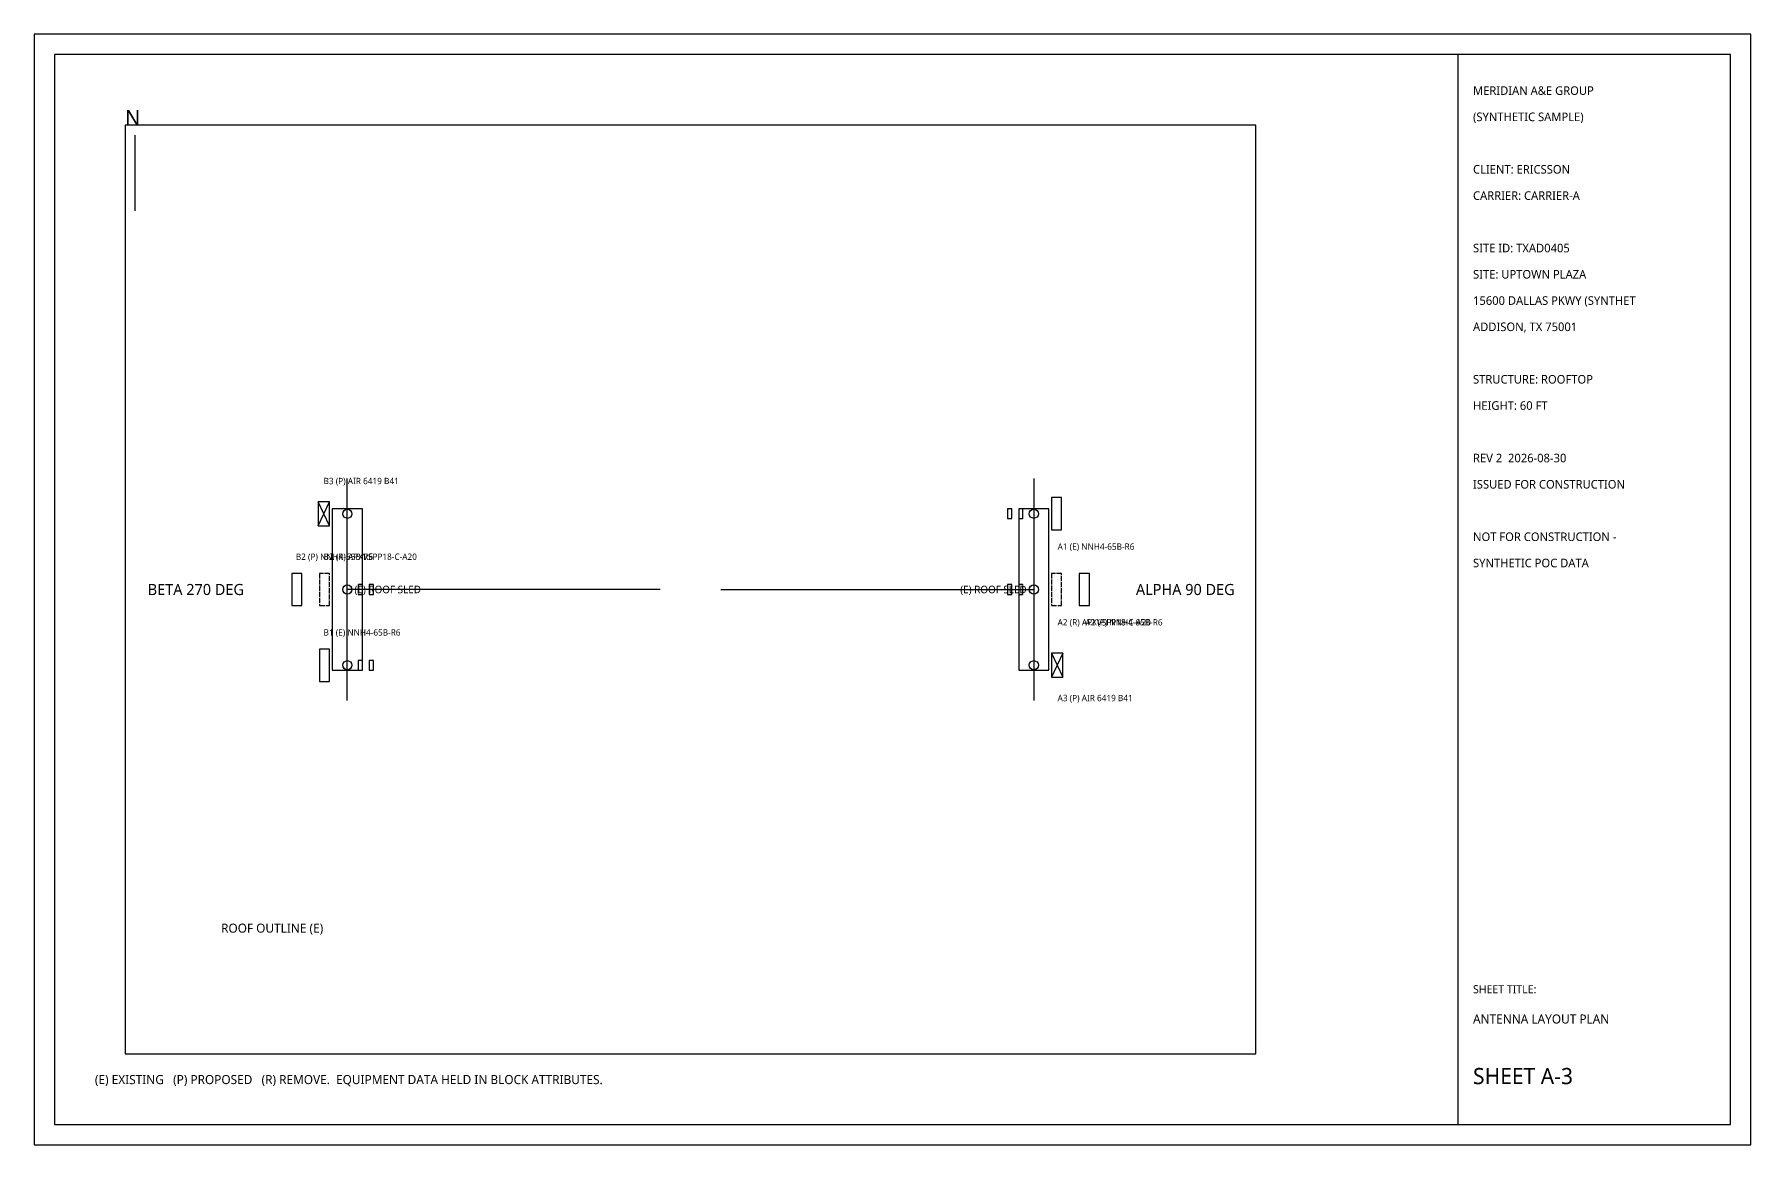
# Model space of a CAD drawing. Extents: x 0 to 1940, y 0 to 220.
# Drawn here: x 800 to 1140, y 0 to 220 of the extents above; entities that cross this region are included whole.
import ezdxf
from ezdxf.enums import TextEntityAlignment as Align

# ---------------------------------------------------------------- set-up
doc = ezdxf.new("R2010")
doc.units = 0
doc.linetypes.add('DASHED', pattern=[1.524, 1.27, -0.254])
for name, color, linetype in [('A-ANT-EXIST', 8, 'Continuous'), ('A-ANT-NEW', 1, 'Continuous'), ('A-ANT-REMOVE', 30, 'DASHED'), ('A-BORDER', 7, 'Continuous'), ('A-MOUNT', 5, 'Continuous'), ('A-RRU-EXIST', 8, 'Continuous'), ('A-RRU-NEW', 1, 'Continuous'), ('A-RRU-REMOVE', 30, 'DASHED'), ('A-STRUCT', 7, 'Continuous'), ('A-TEXT', 7, 'Continuous'), ('A-TITLE', 7, 'Continuous')]:
    doc.layers.add(name, color=color, linetype=linetype)
doc.styles.add('OpenSans', font='OpenSans-Regular.ttf')

# ---------------------------------------------------------------- blocks, each defined once
blk = doc.blocks.new('SLED')
blk.add_lwpolyline([(-16, -3), (16, -3), (16, 3), (-16, 3)], close=True)
at = {"flags": 1}
for tag, p in [('SECTOR', (0, -3)), ('STATUS', (0, -4.6))]:
    blk.add_attdef(tag, p, '', height=1.2, dxfattribs=at)
blk = doc.blocks.new('PIPE')
blk.add_circle((0, 0), 0.9)
at = {"flags": 1}
for tag, p in [('SECTOR', (0, -3)), ('POSITION', (0, -4.6)), ('STATUS', (0, -6.2))]:
    blk.add_attdef(tag, p, '', height=1.2, dxfattribs=at)
blk = doc.blocks.new('ANT_PANEL')
blk.add_lwpolyline([(-4, 0), (4, 0), (4, 2.5), (-4, 2.5)], close=True)
at = {"flags": 1}
for tag, p in [('SECTOR', (0, -3)), ('POSITION', (0, -4.6)), ('STATUS', (0, -9.4)), ('MFR', (0, -6.2)), ('MODEL', (0, -7.8)), ('AZIMUTH', (0, -11)), ('RAD_CENTER_FT', (0, -12.6)), ('MECH_TILT', (0, -14.2))]:
    blk.add_attdef(tag, p, '', height=1.2, dxfattribs=at)
blk = doc.blocks.new('RRU')
blk.add_lwpolyline([(-1.6, 0), (1.6, 0), (1.6, 1.4), (-1.6, 1.4)], close=True)
at = {"flags": 1}
for tag, p in [('SECTOR', (0, -3)), ('POSITION', (0, -4.6)), ('MODEL', (0, -6.2)), ('STATUS', (0, -7.8)), ('BANDS', (0, -9.4))]:
    blk.add_attdef(tag, p, '', height=1.2, dxfattribs=at)
blk = doc.blocks.new('AAU')
for p, q in [((-3, 0), (3, 2.8)), ((-3, 2.8), (3, 0))]:
    blk.add_line(p, q)
blk.add_lwpolyline([(-3, 0), (3, 0), (3, 2.8), (-3, 2.8)], close=True)
at = {"flags": 1}
for tag, p in [('SECTOR', (0, -3)), ('POSITION', (0, -4.6)), ('STATUS', (0, -9.4)), ('MFR', (0, -6.2)), ('MODEL', (0, -7.8)), ('AZIMUTH', (0, -11)), ('RAD_CENTER_FT', (0, -12.6)), ('MECH_TILT', (0, -14.2))]:
    blk.add_attdef(tag, p, '', height=1.2, dxfattribs=at)

msp = doc.modelspace()

# ---------------------------------------------------------------- linework, layer by layer
at = {"layer": 'A-BORDER'}
for points in [[(800, 0), (1140, 0), (1140, 220), (800, 220)], [(804, 4), (1136, 4), (1136, 216), (804, 216)]]:
    msp.add_lwpolyline(points, close=True, dxfattribs=at)
at = {"layer": 'A-MOUNT'}
for p, q in [((862, 88), (862, 132)), ((998, 132), (998, 88)), ((924, 110), (862, 110)), ((936, 110), (998, 110))]:
    msp.add_line(p, q, dxfattribs=at)
at = {"layer": 'A-STRUCT'}
msp.add_lwpolyline([(818, 18), (1042, 18), (1042, 202), (818, 202)], close=True, dxfattribs=at)
at = {"layer": 'A-TEXT'}
msp.add_line((820, 185), (820, 200), dxfattribs=at)
at = {"layer": 'A-TITLE'}
msp.add_lwpolyline([(1082, 4), (1136, 4), (1136, 216), (1082, 216)], close=True, dxfattribs=at)

# ---------------------------------------------------------------- block references
at = {"layer": 'A-ANT-EXIST', "xscale": 0.8, "yscale": 0.8}
for p, rotation in [((1001.5, 125), -90), ((858.5, 95), -270)]:
    msp.add_blockref('ANT_PANEL', p, dxfattribs=dict(at, rotation=rotation))
at = {"layer": 'A-ANT-NEW', "xscale": 0.8, "yscale": 0.8}
for name, p, rotation in [('AAU', (858.5, 125), -270), ('ANT_PANEL', (853, 110), -270), ('ANT_PANEL', (1007, 110), -90), ('AAU', (1001.5, 95), -90)]:
    msp.add_blockref(name, p, dxfattribs=dict(at, rotation=rotation))
at = {"layer": 'A-ANT-REMOVE', "xscale": 0.8, "yscale": 0.8}
for p, rotation in [((858.5, 110), -270), ((1001.5, 110), -90)]:
    msp.add_blockref('ANT_PANEL', p, dxfattribs=dict(at, rotation=rotation))
at = {"layer": 'A-MOUNT'}
for p, rotation in [((862, 110), -270), ((998, 110), -90)]:
    msp.add_blockref('SLED', p, dxfattribs=dict(at, rotation=rotation))
for p in [(862, 125), (998, 125), (862, 110), (998, 110), (862, 95), (998, 95)]:
    msp.add_blockref('PIPE', p, dxfattribs=at)
at = {"layer": 'A-RRU-EXIST', "xscale": 0.6, "yscale": 0.6}
for p, rotation in [((992.8, 125), -90), ((995, 125), -90), ((865, 95), -270), ((867.2, 95), -270)]:
    msp.add_blockref('RRU', p, dxfattribs=dict(at, rotation=rotation))
at = {"layer": 'A-RRU-NEW', "xscale": 0.6, "yscale": 0.6}
for p, rotation in [((867.2, 110), -270), ((992.8, 110), -90)]:
    msp.add_blockref('RRU', p, dxfattribs=dict(at, rotation=rotation))
at = {"layer": 'A-RRU-REMOVE', "xscale": 0.6, "yscale": 0.6}
for p, rotation in [((865, 110), -270), ((995, 110), -90)]:
    msp.add_blockref('RRU', p, dxfattribs=dict(at, rotation=rotation))

# ---------------------------------------------------------------- texts
at = {"layer": 'A-TEXT', "style": 'OpenSans'}
for s, height, p in [('N', 3, (818, 202)), ('ROOF OUTLINE (E)', 1.8, (837, 42)), ('(E) EXISTING   (P) PROPOSED   (R) REMOVE.  EQUIPMENT DATA HELD IN BLOCK ATTRIBUTES.', 1.8, (812, 12))]:
    msp.add_text(s, height=height, dxfattribs=at).set_placement(p)
for s, p in [('B3 (P) AIR 6419 B41', (857.3, 131.5)), ('A1 (E) NNH4-65B-R6', (1002.7, 118.5)), ('B2 (P) NNH4-65B-R6', (851.8, 116.5)), ('B2 (R) APXVSPP18-C-A20', (857.3, 116.5)), ('B1 (E) NNH4-65B-R6', (857.3, 101.5)), ('A2 (R) APXVSPP18-C-A20', (1002.7, 103.5)), ('A2 (P) NNH4-65B-R6', (1008.2, 103.5)), ('A3 (P) AIR 6419 B41', (1002.7, 88.5))]:
    msp.add_text(s, height=1.25, dxfattribs=at).set_placement(p, align=Align.MIDDLE_LEFT)
for s, height, p in [('BETA 270 DEG', 2.2, (832, 110)), ('(E) ROOF SLED', 1.5, (870, 110)), ('(E) ROOF SLED', 1.5, (990, 110)), ('ALPHA 90 DEG', 2.2, (1028, 110))]:
    msp.add_text(s, height=height, dxfattribs=at).set_placement(p, align=Align.MIDDLE_CENTER)
at = {"layer": 'A-TITLE', "style": 'OpenSans'}
for s, height, p in [('MERIDIAN A&E GROUP', 1.7, (1085, 208)), ('(SYNTHETIC SAMPLE)', 1.7, (1085, 202.8)), ('CLIENT: ERICSSON', 1.7, (1085, 192.4)), ('CARRIER: CARRIER-A', 1.7, (1085, 187.2)), ('SITE ID: TXAD0405', 1.7, (1085, 176.8)), ('SITE: UPTOWN PLAZA', 1.7, (1085, 171.6)), ('15600 DALLAS PKWY (SYNTHET', 1.7, (1085, 166.4)), ('ADDISON, TX 75001', 1.7, (1085, 161.2)), ('STRUCTURE: ROOFTOP', 1.7, (1085, 150.8)), ('HEIGHT: 60 FT', 1.7, (1085, 145.6)), ('REV 2  2026-08-30', 1.7, (1085, 135.2)), ('ISSUED FOR CONSTRUCTION', 1.7, (1085, 130)), ('NOT FOR CONSTRUCTION -', 1.7, (1085, 119.6)), ('SYNTHETIC POC DATA', 1.7, (1085, 114.4)), ('SHEET TITLE:', 1.6, (1085, 30)), ('ANTENNA LAYOUT PLAN', 1.8, (1085, 24)), ('SHEET A-3', 3.2, (1085, 12))]:
    msp.add_text(s, height=height, dxfattribs=at).set_placement(p)

doc.saveas('drawing.dxf')
